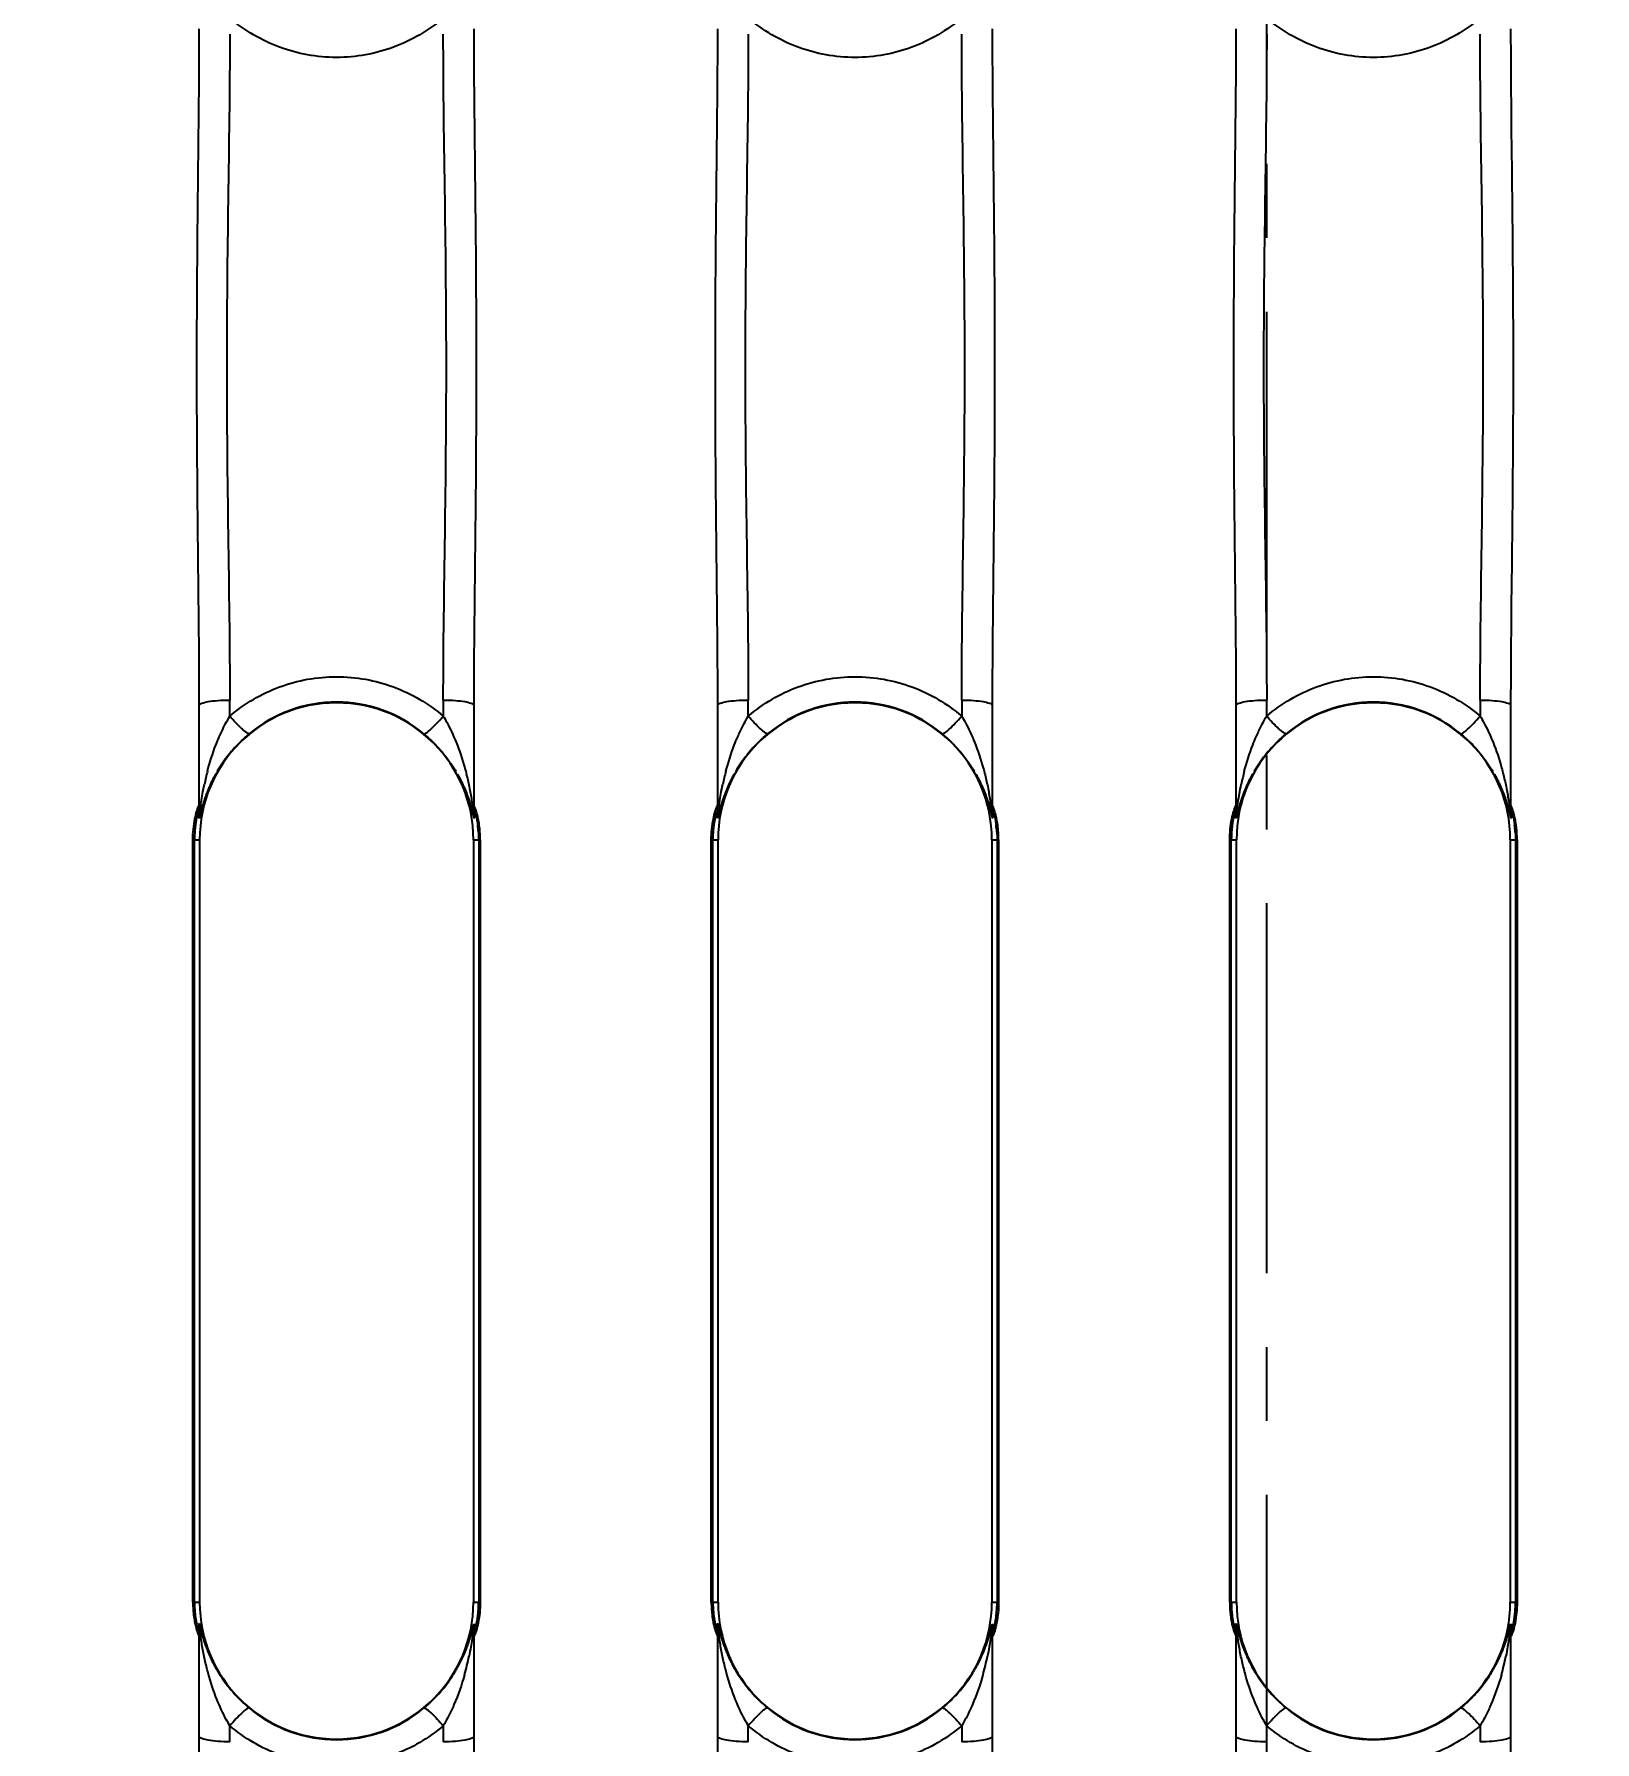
# Model space of a CAD drawing. Header units: millimetres. Extents: x 309 to 11345, y -1340 to 1318.
# Drawn here: x 10729.8 to 10781.3, y -462.9 to -406.6 of the extents above; entities that cross this region are included whole.
import ezdxf

# ---------------------------------------------------------------- set-up
doc = ezdxf.new("R2010")
doc.units = ezdxf.units.MM
doc.header["$LTSCALE"] = 16.335
doc.header["$PDMODE"] = 3
doc.header["$PDSIZE"] = 0.3125
doc.linetypes.add('CENTER', pattern=[0.6, 0.375, -0.075, 0.075, -0.075])
doc.linetypes.add('HIDDEN', pattern=[0.2, 0.1, -0.1])
doc.layers.get('0').update_dxf_attribs({"linetype": 'CONTINUOUS'})
doc.layers.get('Defpoints').update_dxf_attribs({"linetype": 'CONTINUOUS'})
doc.layers.add('DEFAULT_2', color=8, linetype='HIDDEN')
doc.styles.get("Standard").update_dxf_attribs({"font": 'txt', "width": 0.8})
doc.dimstyles.new('STANDARD$0', dxfattribs={"dimscale": 2, "dimtxt": 3, "dimasz": 3, "dimexe": 1.25, "dimexo": 0.625, "dimgap": 0.5, "dimtad": 0, "dimdsep": 46, "dimlunit": 6, "dimtxsty": 'Standard', "dimblk": 'CLOSEDBLANK', "dimcen": 0, "dimclrt": 2, "dimazin": 2, "dimtfac": 2, "dimtmove": 1, "dimatfit": 3, "dimfxl": 0, "dimtolj": 1, "dimtzin": 0, "dimarcsym": 0})

# ---------------------------------------------------------------- blocks, each defined once
blk = doc.blocks.new('_ClosedBlank')
at = {"color": 0, "linetype": 'ByBlock', "lineweight": -2}
for p, q in [((-1, 0.1667), (0, 0)), ((-1, 0.1667), (-1, -0.1667)), ((0, 0), (-1, -0.1667))]:
    blk.add_line(p, q, dxfattribs=at)
blk = doc.blocks.new('*D579')
at = {"color": 4, "lineweight": -2}
for p, q in [((10560.464, -415.746), (10560.464, -306.518)), ((10980.464, -415.746), (10980.464, -306.518)), ((10580.464, -309.018), (10740.501, -309.018)), ((10960.464, -309.018), (10812.501, -309.018))]:
    blk.add_line(p, q, dxfattribs=at)
at = {"layer": 'Defpoints', "color": 0}
for p in [(10980.464, -309.018), (10560.464, -416.996), (10980.464, -416.996)]:
    blk.add_point(p, dxfattribs=at)
at = {"color": 4, "lineweight": -2, "xscale": 20, "yscale": 20, "zscale": 20, "rotation": 180}
blk.add_blockref('_ClosedBlank', (10560.464, -309.018), dxfattribs=at)
at = {"color": 4, "lineweight": -2, "xscale": 20, "yscale": 20, "zscale": 20}
blk.add_blockref('_ClosedBlank', (10980.464, -309.018), dxfattribs=at)
at = {"color": 6, "insert": (10776.501, -309.018), "char_height": 20, "attachment_point": 5}
blk.add_mtext('\\A1;420.00', dxfattribs=at)

msp = doc.modelspace()

# ---------------------------------------------------------------- linework, layer by layer
at = {"color": 1, "linetype": 'CENTER', "ltscale": 1.990406}
msp.add_line((10770.464, -661.996), (10770.464, -341.984), dxfattribs=at)
at = {"color": 7, "linetype": 'Continuous'}
for p, q in [((10735.272, -432.241), (10735.272, -428.691)), ((10736.277, -429.042), (10736.277, -428.512)), ((10743.316, -428.512), (10743.316, -429.042)), ((10744.321, -428.691), (10744.321, -432.241)), ((10752.365, -432.241), (10752.365, -428.691)), ((10753.371, -429.042), (10753.371, -428.512)), ((10760.409, -428.512), (10760.409, -429.042)), ((10761.415, -428.691), (10761.415, -432.241)), ((10769.459, -432.241), (10769.459, -428.691)), ((10770.464, -429.042), (10770.464, -428.512)), ((10777.503, -428.512), (10777.503, -429.042)), ((10778.508, -428.691), (10778.508, -432.241)), ((10735.059, -458.257), (10735.059, -433.119)), ((10735.059, -433.119), (10735.283, -433.119)), ((10735.111, -458.257), (10735.111, -433.119)), ((10735.283, -458.257), (10735.283, -433.119)), ((10744.31, -433.119), (10744.31, -458.257)), ((10744.31, -433.119), (10744.534, -433.119)), ((10744.482, -433.119), (10744.482, -458.257)), ((10744.534, -433.119), (10744.534, -458.257)), ((10752.152, -458.257), (10752.152, -433.119)), ((10752.152, -433.119), (10752.376, -433.119)), ((10752.204, -458.257), (10752.204, -433.119)), ((10752.376, -458.257), (10752.376, -433.119)), ((10761.403, -433.119), (10761.403, -458.257)), ((10761.403, -433.119), (10761.627, -433.119)), ((10761.575, -433.119), (10761.575, -458.257)), ((10761.627, -433.119), (10761.627, -458.257)), ((10769.246, -458.257), (10769.246, -433.119)), ((10769.246, -433.119), (10769.47, -433.119)), ((10769.298, -458.257), (10769.298, -433.119)), ((10769.47, -458.257), (10769.47, -433.119)), ((10778.497, -433.119), (10778.497, -458.257)), ((10778.497, -433.119), (10778.721, -433.119)), ((10778.669, -433.119), (10778.669, -458.257)), ((10778.721, -433.119), (10778.721, -458.257)), ((10735.059, -458.257), (10735.283, -458.257)), ((10744.31, -458.257), (10744.534, -458.257)), ((10752.152, -458.257), (10752.376, -458.257)), ((10761.403, -458.257), (10761.627, -458.257)), ((10769.246, -458.257), (10769.47, -458.257)), ((10778.497, -458.257), (10778.721, -458.257)), ((10735.272, -462.685), (10735.272, -459.135)), ((10744.321, -459.135), (10744.321, -462.685)), ((10752.365, -462.685), (10752.365, -459.135)), ((10761.415, -459.135), (10761.415, -462.685)), ((10769.459, -462.685), (10769.459, -459.135)), ((10778.508, -459.135), (10778.508, -462.685)), ((10736.277, -462.865), (10736.277, -462.334)), ((10743.316, -462.334), (10743.316, -462.865)), ((10753.371, -462.865), (10753.371, -462.334)), ((10760.409, -462.334), (10760.409, -462.865)), ((10770.464, -462.865), (10770.464, -462.334)), ((10777.503, -462.334), (10777.503, -462.865))]:
    msp.add_line(p, q, dxfattribs=at)
for centre, radius, start, end in [((10739.796, -433.119), 4.514, 0, 180), ((10739.796, -433.068), 4.486, 50.0584, 129.9418), ((10756.89, -433.119), 4.514, 0, 180), ((10756.89, -433.067), 4.486, 50.0544, 129.9457), ((10773.983, -433.119), 4.514, 0, 180), ((10773.983, -433.067), 4.486, 50.0544, 129.9457), ((10744.135, -433.122), 8.888, 165.2763, 168.1245), ((10761.228, -433.122), 8.888, 165.2763, 168.1245), ((10778.322, -433.122), 8.888, 165.2763, 168.1245), ((10734.33, -432.017), 0.942, 347.9554, 359.9838), ((10708.651, -433.299), 26.622, 1.9381, 2.3377), ((10734.369, -432.242), 0.903, 350.0387, 0.0836), ((10745.263, -432.017), 0.942, 180.0141, 192.0456), ((10745.225, -432.242), 0.903, 179.9144, 189.9573), ((10772.129, -433.34), 27.81, 177.9269, 178.0608), ((10769.683, -433.251), 25.363, 177.655, 177.9277), ((10751.423, -432.017), 0.942, 347.9554, 359.9838), ((10725.745, -433.299), 26.622, 1.9381, 2.3377), ((10751.462, -432.242), 0.903, 350.0387, 0.0836), ((10762.356, -432.017), 0.942, 180.0141, 192.0456), ((10762.318, -432.242), 0.903, 179.9144, 189.9573), ((10789.223, -433.34), 27.81, 177.9269, 178.0608), ((10786.777, -433.251), 25.363, 177.655, 177.9277), ((10768.517, -432.017), 0.942, 347.9554, 359.9838), ((10742.838, -433.299), 26.622, 1.9381, 2.3377), ((10768.556, -432.242), 0.903, 350.0387, 0.0836), ((10779.45, -432.017), 0.942, 180.0141, 192.0456), ((10779.412, -432.242), 0.903, 179.9144, 189.9573), ((10806.316, -433.34), 27.81, 177.9269, 178.0608), ((10803.87, -433.251), 25.363, 177.655, 177.9277), ((10740.446, -433.151), 4.037, 4.0628, 7.3504), ((10757.539, -433.151), 4.037, 4.0628, 7.3504), ((10774.633, -433.151), 4.037, 4.0628, 7.3504), ((10739.796, -458.257), 4.514, 180, 0), ((10756.89, -458.257), 4.514, 180, 0), ((10773.983, -458.257), 4.514, 180, 0), ((10709.909, -458.125), 25.363, 357.655, 357.9277), ((10734.33, -459.359), 0.942, 0.0141, 12.0456), ((10707.463, -458.036), 27.81, 357.9269, 358.0608), ((10734.362, -459.136), 0.91, 0.0251, 10.0006), ((10745.224, -459.134), 0.903, 170.0415, 180.0866), ((10745.263, -459.359), 0.942, 167.9548, 179.984), ((10770.941, -458.077), 26.622, 181.9381, 182.3377), ((10727.003, -458.125), 25.363, 357.655, 357.9277), ((10751.423, -459.359), 0.942, 0.0141, 12.0456), ((10724.557, -458.036), 27.81, 357.9269, 358.0608), ((10751.456, -459.136), 0.91, 0.0251, 10.0006), ((10762.318, -459.134), 0.903, 170.0415, 180.0866), ((10762.356, -459.359), 0.942, 167.9548, 179.984), ((10788.035, -458.077), 26.622, 181.9381, 182.3377), ((10744.096, -458.125), 25.363, 357.655, 357.9277), ((10768.517, -459.359), 0.942, 0.0141, 12.0456), ((10741.65, -458.036), 27.81, 357.9269, 358.0608), ((10768.549, -459.136), 0.91, 0.0251, 10.0006), ((10779.411, -459.134), 0.903, 170.0415, 180.0866), ((10779.45, -459.359), 0.942, 167.9548, 179.984), ((10805.128, -458.077), 26.622, 181.9381, 182.3377), ((10735.494, -458.261), 8.852, 344.3403, 348.4216), ((10752.588, -458.261), 8.852, 344.3403, 348.4216), ((10769.681, -458.261), 8.852, 344.3403, 348.4216), ((10739.796, -458.309), 4.486, 230.0544, 309.9456), ((10756.89, -458.309), 4.486, 230.0544, 309.9456), ((10773.983, -458.309), 4.486, 230.0544, 309.9456)]:
    msp.add_arc(centre, radius, start, end, dxfattribs=at)
for points, knots in [([(10735.272, -428.691), (10735.272, -426.837), (10735.221, -423.118), (10735.177, -417.534), (10735.221, -411.95), (10735.272, -408.231), (10735.272, -406.377)], [0, 0, 0, 0, 0.249324, 0.499998, 0.750687, 1, 1, 1, 1]), ([(10743.316, -406.026), (10742.833, -406.437), (10741.711, -407.096), (10739.796, -407.438), (10737.882, -407.096), (10736.76, -406.437), (10736.277, -406.026)], [0, 0, 0, 0, 0.249583, 0.500006, 0.750427, 1, 1, 1, 1]), ([(10744.321, -406.377), (10744.321, -408.231), (10744.372, -411.95), (10744.416, -417.534), (10744.372, -423.118), (10744.321, -426.837), (10744.321, -428.691)], [0, 0, 0, 0, 0.249311, 0.500002, 0.750674, 1, 1, 1, 1]), ([(10752.365, -428.691), (10752.365, -426.837), (10752.314, -423.118), (10752.271, -417.534), (10752.314, -411.95), (10752.365, -408.231), (10752.365, -406.377)], [0, 0, 0, 0, 0.249324, 0.499998, 0.750687, 1, 1, 1, 1]), ([(10760.409, -406.026), (10759.926, -406.437), (10758.805, -407.096), (10756.89, -407.438), (10754.975, -407.096), (10753.854, -406.437), (10753.371, -406.026)], [0, 0, 0, 0, 0.249583, 0.500006, 0.750427, 1, 1, 1, 1]), ([(10761.415, -406.377), (10761.415, -408.231), (10761.465, -411.95), (10761.509, -417.534), (10761.465, -423.118), (10761.415, -426.837), (10761.415, -428.691)], [0, 0, 0, 0, 0.249311, 0.500002, 0.750674, 1, 1, 1, 1]), ([(10769.459, -428.691), (10769.459, -426.837), (10769.408, -423.118), (10769.364, -417.534), (10769.408, -411.95), (10769.459, -408.231), (10769.459, -406.377)], [0, 0, 0, 0, 0.249324, 0.499998, 0.750687, 1, 1, 1, 1]), ([(10777.503, -406.026), (10777.02, -406.437), (10775.898, -407.096), (10773.983, -407.438), (10772.069, -407.096), (10770.947, -406.437), (10770.464, -406.026)], [0, 0, 0, 0, 0.249583, 0.500006, 0.750427, 1, 1, 1, 1]), ([(10778.508, -406.377), (10778.508, -408.231), (10778.559, -411.95), (10778.603, -417.534), (10778.559, -423.118), (10778.508, -426.837), (10778.508, -428.691)], [0, 0, 0, 0, 0.249311, 0.500002, 0.750674, 1, 1, 1, 1]), ([(10736.277, -406.557), (10736.277, -408.38), (10736.214, -412.039), (10736.156, -417.534), (10736.214, -423.03), (10736.277, -426.688), (10736.277, -428.512)], [0, 0, 0, 0, 0.249107, 0.499999, 0.750892, 1, 1, 1, 1]), ([(10743.316, -428.512), (10743.316, -426.688), (10743.379, -423.03), (10743.436, -417.534), (10743.379, -412.039), (10743.315, -408.38), (10743.316, -406.557)], [0, 0, 0, 0, 0.249108, 0.5, 0.750892, 1, 1, 1, 1]), ([(10753.371, -406.557), (10753.371, -408.38), (10753.307, -412.039), (10753.25, -417.534), (10753.307, -423.03), (10753.371, -426.688), (10753.371, -428.512)], [0, 0, 0, 0, 0.249107, 0.499999, 0.750892, 1, 1, 1, 1]), ([(10760.409, -428.512), (10760.409, -426.688), (10760.472, -423.03), (10760.53, -417.534), (10760.472, -412.039), (10760.409, -408.38), (10760.409, -406.557)], [0, 0, 0, 0, 0.249108, 0.5, 0.750892, 1, 1, 1, 1]), ([(10770.464, -406.557), (10770.464, -408.38), (10770.401, -412.039), (10770.343, -417.534), (10770.401, -423.03), (10770.464, -426.688), (10770.464, -428.512)], [0, 0, 0, 0, 0.249107, 0.499999, 0.750892, 1, 1, 1, 1]), ([(10777.503, -428.512), (10777.503, -426.688), (10777.566, -423.03), (10777.623, -417.534), (10777.566, -412.039), (10777.502, -408.38), (10777.503, -406.557)], [0, 0, 0, 0, 0.249108, 0.5, 0.750892, 1, 1, 1, 1]), ([(10736.277, -429.042), (10736.76, -428.632), (10737.881, -427.972), (10739.796, -427.631), (10741.711, -427.972), (10742.832, -428.632), (10743.316, -429.042)], [0, 0, 0, 0, 0.24958, 0.500005, 0.750428, 1, 1, 1, 1]), ([(10753.371, -429.042), (10753.854, -428.631), (10754.975, -427.973), (10756.89, -427.631), (10758.805, -427.973), (10759.926, -428.631), (10760.409, -429.042)], [0, 0, 0, 0, 0.249583, 0.500006, 0.750428, 1, 1, 1, 1]), ([(10770.464, -429.042), (10770.947, -428.631), (10772.069, -427.973), (10773.983, -427.631), (10775.898, -427.973), (10777.02, -428.631), (10777.503, -429.042)], [0, 0, 0, 0, 0.249583, 0.500006, 0.750428, 1, 1, 1, 1]), ([(10735.272, -428.691), (10735.272, -428.655), (10735.402, -428.596), (10735.589, -428.557), (10735.909, -428.519), (10736.144, -428.512), (10736.277, -428.512)], [0, 0, 0, 0, 0.105188, 0.315079, 0.615705, 1, 1, 1, 1]), ([(10735.931, -429.723), (10735.957, -429.664), (10736.062, -429.432), (10736.181, -429.205), (10736.277, -429.042)], [0, 0, 0, 0, 0.255268, 1, 1, 1, 1]), ([(10736.916, -429.628), (10736.905, -429.631), (10736.871, -429.617), (10736.82, -429.585), (10736.748, -429.529), (10736.629, -429.422), (10736.469, -429.258), (10736.341, -429.116), (10736.277, -429.042)], [0, 0, 0, 0, 0.039768, 0.112527, 0.216205, 0.346579, 0.66369, 1, 1, 1, 1]), ([(10742.677, -429.628), (10742.686, -429.631), (10742.716, -429.62), (10742.793, -429.574), (10742.927, -429.457), (10743.112, -429.271), (10743.246, -429.122), (10743.316, -429.042)], [0, 0, 0, 0, 0.034738, 0.098254, 0.315018, 0.636269, 1, 1, 1, 1]), ([(10743.316, -428.512), (10743.449, -428.512), (10743.684, -428.519), (10744.003, -428.557), (10744.191, -428.596), (10744.321, -428.655), (10744.321, -428.691)], [0, 0, 0, 0, 0.384295, 0.684921, 0.894812, 1, 1, 1, 1]), ([(10743.316, -429.042), (10743.355, -429.109), (10743.512, -429.389), (10743.648, -429.681), (10743.739, -429.906)], [0, 0, 0, 0, 0.243245, 1, 1, 1, 1]), ([(10752.365, -428.691), (10752.365, -428.655), (10752.495, -428.596), (10752.683, -428.557), (10753.002, -428.519), (10753.237, -428.512), (10753.371, -428.512)], [0, 0, 0, 0, 0.105188, 0.315079, 0.615705, 1, 1, 1, 1]), ([(10753.024, -429.723), (10753.051, -429.664), (10753.156, -429.432), (10753.274, -429.205), (10753.371, -429.042)], [0, 0, 0, 0, 0.255268, 1, 1, 1, 1]), ([(10754.01, -429.628), (10753.998, -429.631), (10753.965, -429.617), (10753.913, -429.585), (10753.842, -429.529), (10753.722, -429.422), (10753.562, -429.258), (10753.435, -429.116), (10753.371, -429.042)], [0, 0, 0, 0, 0.039768, 0.112527, 0.216205, 0.346579, 0.66369, 1, 1, 1, 1]), ([(10759.77, -429.628), (10759.78, -429.631), (10759.809, -429.62), (10759.886, -429.574), (10760.021, -429.457), (10760.205, -429.271), (10760.34, -429.122), (10760.409, -429.042)], [0, 0, 0, 0, 0.034741, 0.098258, 0.315024, 0.636274, 1, 1, 1, 1]), ([(10760.409, -428.512), (10760.543, -428.512), (10760.777, -428.519), (10761.097, -428.557), (10761.285, -428.596), (10761.414, -428.655), (10761.415, -428.691)], [0, 0, 0, 0, 0.384295, 0.684921, 0.894812, 1, 1, 1, 1]), ([(10760.409, -429.042), (10760.449, -429.109), (10760.606, -429.389), (10760.741, -429.681), (10760.832, -429.906)], [0, 0, 0, 0, 0.243245, 1, 1, 1, 1]), ([(10769.459, -428.691), (10769.459, -428.655), (10769.589, -428.596), (10769.776, -428.557), (10770.096, -428.519), (10770.331, -428.512), (10770.464, -428.512)], [0, 0, 0, 0, 0.105188, 0.315079, 0.615705, 1, 1, 1, 1]), ([(10770.118, -429.723), (10770.144, -429.664), (10770.249, -429.432), (10770.368, -429.205), (10770.464, -429.042)], [0, 0, 0, 0, 0.255268, 1, 1, 1, 1]), ([(10771.103, -429.628), (10771.092, -429.631), (10771.058, -429.617), (10771.007, -429.585), (10770.935, -429.529), (10770.816, -429.422), (10770.656, -429.258), (10770.528, -429.116), (10770.464, -429.042)], [0, 0, 0, 0, 0.039768, 0.112527, 0.216205, 0.346579, 0.66369, 1, 1, 1, 1]), ([(10776.864, -429.628), (10776.873, -429.631), (10776.903, -429.62), (10776.98, -429.574), (10777.114, -429.457), (10777.299, -429.271), (10777.433, -429.122), (10777.503, -429.042)], [0, 0, 0, 0, 0.034741, 0.098258, 0.315024, 0.636274, 1, 1, 1, 1]), ([(10777.503, -428.512), (10777.636, -428.512), (10777.871, -428.519), (10778.19, -428.557), (10778.378, -428.596), (10778.508, -428.655), (10778.508, -428.691)], [0, 0, 0, 0, 0.384295, 0.684921, 0.894812, 1, 1, 1, 1]), ([(10777.503, -429.042), (10777.542, -429.109), (10777.699, -429.389), (10777.835, -429.681), (10777.926, -429.906)], [0, 0, 0, 0, 0.243245, 1, 1, 1, 1]), ([(10735.538, -430.863), (10735.615, -430.571), (10735.738, -430.186), (10735.891, -429.814), (10735.931, -429.723)], [0, 0, 0, 0, 0.752194, 1, 1, 1, 1]), ([(10752.632, -430.863), (10752.709, -430.571), (10752.831, -430.186), (10752.985, -429.814), (10753.024, -429.723)], [0, 0, 0, 0, 0.752194, 1, 1, 1, 1]), ([(10769.725, -430.863), (10769.802, -430.571), (10769.925, -430.186), (10770.078, -429.814), (10770.118, -429.723)], [0, 0, 0, 0, 0.752194, 1, 1, 1, 1]), ([(10744.024, -430.752), (10744.065, -430.9), (10744.121, -431.124), (10744.184, -431.424), (10744.224, -431.646), (10744.26, -431.866), (10744.283, -432.037), (10744.302, -432.174), (10744.305, -432.223), (10744.321, -432.287), (10744.321, -432.251), (10744.321, -432.241)], [0, 0, 0, 0, 0.292464, 0.43817, 0.581836, 0.721916, 0.857656, 0.920666, 0.965942, 0.980761, 1, 1, 1, 1]), ([(10761.118, -430.752), (10761.159, -430.9), (10761.215, -431.124), (10761.277, -431.424), (10761.318, -431.646), (10761.353, -431.866), (10761.376, -432.037), (10761.396, -432.174), (10761.399, -432.223), (10761.414, -432.287), (10761.415, -432.251), (10761.415, -432.241)], [0, 0, 0, 0, 0.292464, 0.43817, 0.581836, 0.721916, 0.857656, 0.920666, 0.965942, 0.980761, 1, 1, 1, 1]), ([(10778.211, -430.752), (10778.252, -430.9), (10778.308, -431.124), (10778.371, -431.424), (10778.411, -431.646), (10778.447, -431.866), (10778.47, -432.037), (10778.489, -432.174), (10778.492, -432.223), (10778.508, -432.287), (10778.508, -432.251), (10778.508, -432.241)], [0, 0, 0, 0, 0.292464, 0.43817, 0.581836, 0.721916, 0.857656, 0.920666, 0.965942, 0.980761, 1, 1, 1, 1]), ([(10735.272, -432.241), (10735.271, -432.352), (10735.335, -431.825), (10735.372, -431.63), (10735.415, -431.397), (10735.437, -431.293)], [0, 0, 0, 0, 0.347121, 0.668336, 1, 1, 1, 1]), ([(10752.365, -432.241), (10752.365, -432.352), (10752.429, -431.825), (10752.465, -431.63), (10752.508, -431.397), (10752.53, -431.293)], [0, 0, 0, 0, 0.347121, 0.668336, 1, 1, 1, 1]), ([(10769.459, -432.241), (10769.458, -432.352), (10769.522, -431.825), (10769.559, -431.63), (10769.602, -431.397), (10769.624, -431.293)], [0, 0, 0, 0, 0.347121, 0.668336, 1, 1, 1, 1]), ([(10735.059, -433.119), (10735.059, -432.888), (10735.089, -432.567), (10735.178, -432.207), (10735.221, -432.074), (10735.244, -432.027)], [0, 0, 0, 0, 0.624992, 0.858526, 1, 1, 1, 1]), ([(10735.251, -432.213), (10735.251, -432.208), (10735.248, -432.19), (10735.222, -432.228), (10735.213, -432.278), (10735.181, -432.388), (10735.158, -432.529), (10735.142, -432.637), (10735.136, -432.695)], [0, 0, 0, 0, 0.031586, 0.058655, 0.179649, 0.387453, 0.666809, 1, 1, 1, 1]), ([(10735.244, -432.027), (10735.249, -432.016), (10735.263, -431.979), (10735.272, -432.01), (10735.272, -432.017)], [0, 0, 0, 0, 0.626438, 1, 1, 1, 1]), ([(10744.534, -433.119), (10744.534, -433.038), (10744.528, -432.878), (10744.507, -432.654), (10744.466, -432.429), (10744.44, -432.28), (10744.321, -431.931), (10744.321, -432.017)], [0, 0, 0, 0, 0.214987, 0.421209, 0.609636, 0.771139, 1, 1, 1, 1]), ([(10744.342, -432.213), (10744.342, -432.208), (10744.343, -432.191), (10744.369, -432.22), (10744.375, -432.267), (10744.406, -432.361), (10744.428, -432.486), (10744.443, -432.582), (10744.45, -432.634)], [0, 0, 0, 0, 0.034845, 0.059758, 0.176762, 0.382078, 0.661724, 1, 1, 1, 1]), ([(10752.152, -433.119), (10752.152, -432.888), (10752.182, -432.567), (10752.271, -432.207), (10752.315, -432.074), (10752.337, -432.027)], [0, 0, 0, 0, 0.624992, 0.858526, 1, 1, 1, 1]), ([(10752.344, -432.213), (10752.344, -432.208), (10752.342, -432.19), (10752.316, -432.228), (10752.307, -432.278), (10752.275, -432.388), (10752.251, -432.529), (10752.236, -432.637), (10752.229, -432.695)], [0, 0, 0, 0, 0.031586, 0.058655, 0.179649, 0.387453, 0.666809, 1, 1, 1, 1]), ([(10752.337, -432.027), (10752.343, -432.016), (10752.357, -431.979), (10752.365, -432.01), (10752.365, -432.017)], [0, 0, 0, 0, 0.626438, 1, 1, 1, 1]), ([(10761.627, -433.119), (10761.627, -433.038), (10761.621, -432.878), (10761.6, -432.654), (10761.559, -432.429), (10761.533, -432.28), (10761.415, -431.931), (10761.415, -432.017)], [0, 0, 0, 0, 0.214987, 0.421209, 0.609636, 0.771139, 1, 1, 1, 1]), ([(10761.435, -432.213), (10761.436, -432.208), (10761.437, -432.191), (10761.462, -432.22), (10761.469, -432.267), (10761.499, -432.361), (10761.521, -432.486), (10761.536, -432.582), (10761.543, -432.634)], [0, 0, 0, 0, 0.034845, 0.059758, 0.176762, 0.382078, 0.661724, 1, 1, 1, 1]), ([(10769.246, -433.119), (10769.246, -432.888), (10769.276, -432.567), (10769.365, -432.207), (10769.408, -432.074), (10769.431, -432.027)], [0, 0, 0, 0, 0.624992, 0.858526, 1, 1, 1, 1]), ([(10769.438, -432.213), (10769.438, -432.208), (10769.435, -432.19), (10769.409, -432.228), (10769.4, -432.278), (10769.368, -432.388), (10769.345, -432.529), (10769.329, -432.637), (10769.323, -432.695)], [0, 0, 0, 0, 0.031586, 0.058655, 0.179649, 0.387453, 0.666809, 1, 1, 1, 1]), ([(10769.431, -432.027), (10769.436, -432.016), (10769.45, -431.979), (10769.459, -432.01), (10769.459, -432.017)], [0, 0, 0, 0, 0.626438, 1, 1, 1, 1]), ([(10778.721, -433.119), (10778.721, -433.038), (10778.715, -432.878), (10778.694, -432.654), (10778.653, -432.429), (10778.627, -432.28), (10778.508, -431.931), (10778.508, -432.017)], [0, 0, 0, 0, 0.214987, 0.421209, 0.609636, 0.771139, 1, 1, 1, 1]), ([(10778.529, -432.213), (10778.529, -432.208), (10778.53, -432.191), (10778.556, -432.22), (10778.562, -432.267), (10778.593, -432.361), (10778.615, -432.486), (10778.63, -432.582), (10778.637, -432.634)], [0, 0, 0, 0, 0.034845, 0.059758, 0.176762, 0.382078, 0.661724, 1, 1, 1, 1]), ([(10735.136, -432.695), (10735.132, -432.729), (10735.118, -432.87), (10735.111, -433.012), (10735.111, -433.119)], [0, 0, 0, 0, 0.240867, 1, 1, 1, 1]), ([(10752.229, -432.695), (10752.225, -432.729), (10752.211, -432.87), (10752.204, -433.012), (10752.204, -433.119)], [0, 0, 0, 0, 0.240867, 1, 1, 1, 1]), ([(10769.323, -432.695), (10769.319, -432.729), (10769.305, -432.87), (10769.298, -433.012), (10769.298, -433.119)], [0, 0, 0, 0, 0.240867, 1, 1, 1, 1]), ([(10735.059, -458.257), (10735.059, -458.338), (10735.065, -458.499), (10735.086, -458.722), (10735.127, -458.948), (10735.153, -459.097), (10735.272, -459.446), (10735.272, -459.359)], [0, 0, 0, 0, 0.21499, 0.42121, 0.609642, 0.77114, 1, 1, 1, 1]), ([(10735.111, -458.257), (10735.111, -458.369), (10735.119, -458.534), (10735.142, -458.744), (10735.163, -458.882), (10735.186, -458.997), (10735.206, -459.09), (10735.227, -459.141), (10735.236, -459.177), (10735.245, -459.179)], [0, 0, 0, 0, 0.358861, 0.52633, 0.677356, 0.80557, 0.905304, 0.971566, 1, 1, 1, 1]), ([(10744.534, -458.257), (10744.534, -458.489), (10744.504, -458.81), (10744.415, -459.17), (10744.371, -459.303), (10744.349, -459.35)], [0, 0, 0, 0, 0.62537, 0.85881, 1, 1, 1, 1]), ([(10744.457, -458.682), (10744.461, -458.648), (10744.475, -458.506), (10744.482, -458.365), (10744.482, -458.257)], [0, 0, 0, 0, 0.240833, 1, 1, 1, 1]), ([(10752.152, -458.257), (10752.152, -458.338), (10752.158, -458.499), (10752.179, -458.722), (10752.22, -458.948), (10752.247, -459.097), (10752.365, -459.446), (10752.365, -459.359)], [0, 0, 0, 0, 0.21499, 0.42121, 0.609642, 0.77114, 1, 1, 1, 1]), ([(10752.204, -458.257), (10752.204, -458.369), (10752.213, -458.534), (10752.236, -458.744), (10752.256, -458.882), (10752.279, -458.997), (10752.3, -459.09), (10752.321, -459.141), (10752.33, -459.177), (10752.338, -459.179)], [0, 0, 0, 0, 0.358861, 0.52633, 0.677356, 0.80557, 0.905304, 0.971566, 1, 1, 1, 1]), ([(10761.627, -458.257), (10761.627, -458.489), (10761.598, -458.81), (10761.508, -459.17), (10761.465, -459.303), (10761.442, -459.35)], [0, 0, 0, 0, 0.62537, 0.85881, 1, 1, 1, 1]), ([(10761.55, -458.682), (10761.554, -458.648), (10761.568, -458.506), (10761.575, -458.365), (10761.575, -458.257)], [0, 0, 0, 0, 0.240833, 1, 1, 1, 1]), ([(10769.246, -458.257), (10769.246, -458.338), (10769.252, -458.499), (10769.273, -458.722), (10769.314, -458.948), (10769.34, -459.097), (10769.459, -459.446), (10769.459, -459.359)], [0, 0, 0, 0, 0.21499, 0.42121, 0.609642, 0.77114, 1, 1, 1, 1]), ([(10769.298, -458.257), (10769.298, -458.369), (10769.306, -458.534), (10769.329, -458.744), (10769.35, -458.882), (10769.373, -458.997), (10769.393, -459.09), (10769.414, -459.141), (10769.423, -459.177), (10769.432, -459.179)], [0, 0, 0, 0, 0.358861, 0.52633, 0.677356, 0.80557, 0.905304, 0.971566, 1, 1, 1, 1]), ([(10778.721, -458.257), (10778.721, -458.489), (10778.691, -458.81), (10778.602, -459.17), (10778.558, -459.303), (10778.536, -459.35)], [0, 0, 0, 0, 0.62537, 0.85881, 1, 1, 1, 1]), ([(10778.644, -458.682), (10778.648, -458.648), (10778.662, -458.506), (10778.669, -458.365), (10778.669, -458.257)], [0, 0, 0, 0, 0.240833, 1, 1, 1, 1]), ([(10744.342, -459.163), (10744.342, -459.168), (10744.344, -459.186), (10744.371, -459.148), (10744.379, -459.098), (10744.411, -458.988), (10744.435, -458.848), (10744.45, -458.74), (10744.457, -458.682)], [0, 0, 0, 0, 0.031532, 0.058615, 0.179548, 0.387286, 0.666665, 1, 1, 1, 1]), ([(10761.435, -459.163), (10761.436, -459.168), (10761.438, -459.186), (10761.464, -459.148), (10761.473, -459.098), (10761.505, -458.988), (10761.528, -458.848), (10761.544, -458.74), (10761.55, -458.682)], [0, 0, 0, 0, 0.031532, 0.058615, 0.179548, 0.387286, 0.666665, 1, 1, 1, 1]), ([(10778.529, -459.163), (10778.529, -459.168), (10778.531, -459.186), (10778.558, -459.148), (10778.566, -459.098), (10778.598, -458.988), (10778.622, -458.848), (10778.637, -458.74), (10778.644, -458.682)], [0, 0, 0, 0, 0.031532, 0.058615, 0.179548, 0.387286, 0.666665, 1, 1, 1, 1]), ([(10735.563, -460.605), (10735.523, -460.458), (10735.468, -460.237), (10735.407, -459.94), (10735.367, -459.721), (10735.332, -459.504), (10735.309, -459.334), (10735.29, -459.2), (10735.287, -459.152), (10735.272, -459.089), (10735.272, -459.125), (10735.272, -459.135)], [0, 0, 0, 0, 0.292745, 0.438531, 0.582185, 0.722214, 0.857925, 0.920652, 0.965542, 0.980282, 1, 1, 1, 1]), ([(10744.321, -459.135), (10744.321, -459.031), (10744.26, -459.529), (10744.226, -459.714), (10744.186, -459.938), (10744.165, -460.038)], [0, 0, 0, 0, 0.341301, 0.66521, 1, 1, 1, 1]), ([(10744.349, -459.35), (10744.343, -459.361), (10744.329, -459.397), (10744.321, -459.367), (10744.321, -459.359)], [0, 0, 0, 0, 0.623232, 1, 1, 1, 1]), ([(10752.657, -460.605), (10752.616, -460.458), (10752.562, -460.237), (10752.5, -459.94), (10752.46, -459.721), (10752.425, -459.504), (10752.403, -459.334), (10752.384, -459.2), (10752.38, -459.152), (10752.365, -459.089), (10752.365, -459.125), (10752.365, -459.135)], [0, 0, 0, 0, 0.292745, 0.438531, 0.582185, 0.722214, 0.857925, 0.920652, 0.965542, 0.980282, 1, 1, 1, 1]), ([(10761.415, -459.135), (10761.415, -459.031), (10761.354, -459.529), (10761.32, -459.714), (10761.279, -459.938), (10761.259, -460.038)], [0, 0, 0, 0, 0.341301, 0.66521, 1, 1, 1, 1]), ([(10761.442, -459.35), (10761.437, -459.361), (10761.423, -459.397), (10761.415, -459.367), (10761.415, -459.359)], [0, 0, 0, 0, 0.623232, 1, 1, 1, 1]), ([(10769.75, -460.605), (10769.71, -460.458), (10769.655, -460.237), (10769.594, -459.94), (10769.554, -459.721), (10769.519, -459.504), (10769.496, -459.334), (10769.477, -459.2), (10769.474, -459.152), (10769.459, -459.089), (10769.459, -459.125), (10769.459, -459.135)], [0, 0, 0, 0, 0.292745, 0.438531, 0.582185, 0.722214, 0.857925, 0.920652, 0.965542, 0.980282, 1, 1, 1, 1]), ([(10778.508, -459.135), (10778.508, -459.031), (10778.447, -459.529), (10778.413, -459.714), (10778.373, -459.938), (10778.352, -460.038)], [0, 0, 0, 0, 0.341301, 0.66521, 1, 1, 1, 1]), ([(10778.536, -459.35), (10778.53, -459.361), (10778.516, -459.397), (10778.508, -459.367), (10778.508, -459.359)], [0, 0, 0, 0, 0.623232, 1, 1, 1, 1]), ([(10736.277, -462.334), (10736.237, -462.266), (10736.078, -461.983), (10735.941, -461.688), (10735.85, -461.46)], [0, 0, 0, 0, 0.243206, 1, 1, 1, 1]), ([(10743.668, -461.638), (10743.642, -461.699), (10743.535, -461.936), (10743.414, -462.167), (10743.316, -462.334)], [0, 0, 0, 0, 0.255328, 1, 1, 1, 1]), ([(10753.371, -462.334), (10753.33, -462.266), (10753.172, -461.983), (10753.035, -461.688), (10752.943, -461.46)], [0, 0, 0, 0, 0.243206, 1, 1, 1, 1]), ([(10760.762, -461.638), (10760.735, -461.699), (10760.628, -461.936), (10760.507, -462.167), (10760.409, -462.334)], [0, 0, 0, 0, 0.255328, 1, 1, 1, 1]), ([(10770.464, -462.334), (10770.424, -462.266), (10770.265, -461.983), (10770.128, -461.688), (10770.037, -461.46)], [0, 0, 0, 0, 0.243206, 1, 1, 1, 1]), ([(10777.855, -461.638), (10777.829, -461.699), (10777.722, -461.936), (10777.601, -462.167), (10777.503, -462.334)], [0, 0, 0, 0, 0.255328, 1, 1, 1, 1]), ([(10736.916, -461.748), (10736.906, -461.745), (10736.877, -461.756), (10736.8, -461.802), (10736.665, -461.919), (10736.481, -462.106), (10736.347, -462.254), (10736.277, -462.334)], [0, 0, 0, 0, 0.034741, 0.098259, 0.315025, 0.636274, 1, 1, 1, 1]), ([(10742.677, -461.748), (10742.688, -461.745), (10742.721, -461.759), (10742.773, -461.791), (10742.844, -461.848), (10742.964, -461.955), (10743.124, -462.119), (10743.251, -462.26), (10743.316, -462.334)], [0, 0, 0, 0, 0.039768, 0.112527, 0.216204, 0.346578, 0.663689, 1, 1, 1, 1]), ([(10754.01, -461.748), (10754, -461.745), (10753.97, -461.756), (10753.893, -461.802), (10753.759, -461.919), (10753.574, -462.106), (10753.44, -462.254), (10753.371, -462.334)], [0, 0, 0, 0, 0.034741, 0.098259, 0.315025, 0.636274, 1, 1, 1, 1]), ([(10759.77, -461.748), (10759.781, -461.745), (10759.815, -461.759), (10759.866, -461.791), (10759.938, -461.848), (10760.057, -461.955), (10760.217, -462.119), (10760.345, -462.26), (10760.409, -462.334)], [0, 0, 0, 0, 0.039768, 0.112527, 0.216204, 0.346578, 0.663689, 1, 1, 1, 1]), ([(10771.103, -461.748), (10771.093, -461.745), (10771.064, -461.756), (10770.987, -461.802), (10770.852, -461.919), (10770.668, -462.106), (10770.534, -462.254), (10770.464, -462.334)], [0, 0, 0, 0, 0.034741, 0.098259, 0.315025, 0.636274, 1, 1, 1, 1]), ([(10776.864, -461.748), (10776.875, -461.745), (10776.908, -461.759), (10776.96, -461.791), (10777.031, -461.848), (10777.151, -461.955), (10777.311, -462.119), (10777.438, -462.26), (10777.503, -462.334)], [0, 0, 0, 0, 0.039768, 0.112527, 0.216204, 0.346578, 0.663689, 1, 1, 1, 1]), ([(10735.272, -484.999), (10735.272, -483.145), (10735.221, -479.426), (10735.177, -473.842), (10735.221, -468.258), (10735.272, -464.539), (10735.272, -462.685)], [0, 0, 0, 0, 0.249324, 0.499998, 0.750687, 1, 1, 1, 1]), ([(10736.277, -462.865), (10736.144, -462.865), (10735.909, -462.858), (10735.589, -462.82), (10735.402, -462.78), (10735.272, -462.721), (10735.272, -462.685)], [0, 0, 0, 0, 0.384296, 0.684921, 0.894812, 1, 1, 1, 1]), ([(10743.316, -462.334), (10742.833, -462.745), (10741.711, -463.404), (10739.796, -463.746), (10737.882, -463.404), (10736.76, -462.745), (10736.277, -462.334)], [0, 0, 0, 0, 0.249583, 0.500006, 0.750427, 1, 1, 1, 1]), ([(10744.321, -462.685), (10744.321, -462.721), (10744.191, -462.78), (10744.003, -462.82), (10743.684, -462.858), (10743.449, -462.865), (10743.316, -462.865)], [0, 0, 0, 0, 0.105188, 0.315079, 0.615704, 1, 1, 1, 1]), ([(10744.321, -462.685), (10744.321, -464.539), (10744.372, -468.258), (10744.416, -473.842), (10744.372, -479.426), (10744.321, -483.145), (10744.321, -484.999)], [0, 0, 0, 0, 0.249311, 0.500002, 0.750674, 1, 1, 1, 1]), ([(10752.365, -484.999), (10752.365, -483.145), (10752.314, -479.426), (10752.271, -473.842), (10752.314, -468.258), (10752.365, -464.539), (10752.365, -462.685)], [0, 0, 0, 0, 0.249324, 0.499998, 0.750687, 1, 1, 1, 1]), ([(10753.371, -462.865), (10753.237, -462.865), (10753.002, -462.858), (10752.683, -462.82), (10752.495, -462.78), (10752.365, -462.721), (10752.365, -462.685)], [0, 0, 0, 0, 0.384296, 0.684921, 0.894812, 1, 1, 1, 1]), ([(10760.409, -462.334), (10759.926, -462.745), (10758.805, -463.404), (10756.89, -463.746), (10754.975, -463.404), (10753.854, -462.745), (10753.371, -462.334)], [0, 0, 0, 0, 0.249583, 0.500006, 0.750427, 1, 1, 1, 1]), ([(10761.415, -462.685), (10761.414, -462.721), (10761.285, -462.78), (10761.097, -462.82), (10760.777, -462.858), (10760.543, -462.865), (10760.409, -462.865)], [0, 0, 0, 0, 0.105188, 0.315079, 0.615704, 1, 1, 1, 1]), ([(10761.415, -462.685), (10761.415, -464.539), (10761.465, -468.258), (10761.509, -473.842), (10761.465, -479.426), (10761.415, -483.145), (10761.415, -484.999)], [0, 0, 0, 0, 0.249311, 0.500002, 0.750674, 1, 1, 1, 1]), ([(10769.459, -484.999), (10769.459, -483.145), (10769.408, -479.426), (10769.364, -473.842), (10769.408, -468.258), (10769.459, -464.539), (10769.459, -462.685)], [0, 0, 0, 0, 0.249324, 0.499998, 0.750687, 1, 1, 1, 1]), ([(10770.464, -462.865), (10770.331, -462.865), (10770.096, -462.858), (10769.776, -462.82), (10769.589, -462.78), (10769.459, -462.721), (10769.459, -462.685)], [0, 0, 0, 0, 0.384296, 0.684921, 0.894812, 1, 1, 1, 1]), ([(10777.503, -462.334), (10777.02, -462.745), (10775.898, -463.404), (10773.983, -463.746), (10772.069, -463.404), (10770.947, -462.745), (10770.464, -462.334)], [0, 0, 0, 0, 0.249583, 0.500006, 0.750427, 1, 1, 1, 1]), ([(10778.508, -462.685), (10778.508, -462.721), (10778.378, -462.78), (10778.19, -462.82), (10777.871, -462.858), (10777.636, -462.865), (10777.503, -462.865)], [0, 0, 0, 0, 0.105188, 0.315079, 0.615704, 1, 1, 1, 1]), ([(10778.508, -462.685), (10778.508, -464.539), (10778.559, -468.258), (10778.603, -473.842), (10778.559, -479.426), (10778.508, -483.145), (10778.508, -484.999)], [0, 0, 0, 0, 0.249311, 0.500002, 0.750674, 1, 1, 1, 1])]:
    msp.add_open_spline(points, degree=3, knots=knots, dxfattribs=at)
for points in [[(10743.739, -429.906), (10743.85, -430.182), (10743.945, -430.465), (10744.024, -430.752)], [(10760.832, -429.906), (10760.944, -430.182), (10761.038, -430.465), (10761.118, -430.752)], [(10777.926, -429.906), (10778.037, -430.182), (10778.132, -430.465), (10778.211, -430.752)], [(10744.473, -432.865), (10744.479, -432.949), (10744.482, -433.034), (10744.482, -433.119)], [(10761.566, -432.865), (10761.572, -432.949), (10761.575, -433.034), (10761.575, -433.119)], [(10778.66, -432.865), (10778.666, -432.949), (10778.669, -433.034), (10778.669, -433.119)], [(10735.85, -461.46), (10735.738, -461.181), (10735.643, -460.895), (10735.563, -460.605)], [(10744.017, -460.65), (10743.923, -460.986), (10743.807, -461.318), (10743.668, -461.638)], [(10752.943, -461.46), (10752.831, -461.181), (10752.736, -460.895), (10752.657, -460.605)], [(10761.11, -460.65), (10761.016, -460.986), (10760.901, -461.318), (10760.762, -461.638)], [(10770.037, -461.46), (10769.925, -461.181), (10769.83, -460.895), (10769.75, -460.605)], [(10778.204, -460.65), (10778.11, -460.986), (10777.994, -461.318), (10777.855, -461.638)]]:
    msp.add_open_spline(points, degree=3, dxfattribs=at)
at = {"layer": 'DEFAULT_2', "color": 8, "linetype": 'HIDDEN'}
for centre, radius, start, end in [((10739.95, -458.082), 4.755, 204.0048, 212.4641), ((10757.043, -458.082), 4.755, 204.0048, 212.4641), ((10774.137, -458.082), 4.755, 204.0048, 212.4641), ((10739.637, -458.079), 4.762, 328.2044, 331.7318), ((10756.73, -458.079), 4.762, 328.2044, 331.7318), ((10773.824, -458.079), 4.762, 328.2044, 331.7318), ((10740.012, -458.041), 4.83, 212.4893, 230.1393), ((10757.105, -458.041), 4.83, 212.4893, 230.1393), ((10774.199, -458.041), 4.83, 212.4893, 230.1393)]:
    msp.add_arc(centre, radius, start, end, dxfattribs=at)
for points, knots in [([(10736.916, -429.628), (10736.805, -429.72), (10736.386, -430.105), (10736.034, -430.563), (10735.823, -430.931)], [0, 0, 0, 0, 0.253785, 1, 1, 1, 1]), ([(10742.677, -429.628), (10742.789, -429.722), (10743.216, -430.113), (10743.572, -430.58), (10743.784, -430.956)], [0, 0, 0, 0, 0.253926, 1, 1, 1, 1]), ([(10754.01, -429.628), (10753.899, -429.72), (10753.479, -430.105), (10753.127, -430.563), (10752.916, -430.931)], [0, 0, 0, 0, 0.253785, 1, 1, 1, 1]), ([(10759.77, -429.628), (10759.883, -429.722), (10760.309, -430.113), (10760.665, -430.58), (10760.877, -430.956)], [0, 0, 0, 0, 0.253926, 1, 1, 1, 1]), ([(10771.103, -429.628), (10770.992, -429.72), (10770.573, -430.105), (10770.221, -430.563), (10770.01, -430.931)], [0, 0, 0, 0, 0.253785, 1, 1, 1, 1]), ([(10776.864, -429.628), (10776.976, -429.722), (10777.403, -430.113), (10777.759, -430.58), (10777.971, -430.956)], [0, 0, 0, 0, 0.253926, 1, 1, 1, 1]), ([(10735.823, -430.931), (10735.742, -431.072), (10735.633, -431.288), (10735.51, -431.586), (10735.433, -431.798), (10735.362, -432.037), (10735.327, -432.154), (10735.263, -432.458), (10735.258, -432.398)], [0, 0, 0, 0, 0.309559, 0.460721, 0.608778, 0.752223, 0.886482, 1, 1, 1, 1]), ([(10743.784, -430.956), (10743.863, -431.096), (10744.005, -431.382), (10744.14, -431.73), (10744.233, -432.046), (10744.266, -432.16), (10744.332, -432.456), (10744.335, -432.398)], [0, 0, 0, 0, 0.310273, 0.61011, 0.753563, 0.888323, 1, 1, 1, 1]), ([(10752.916, -430.931), (10752.835, -431.072), (10752.726, -431.288), (10752.603, -431.586), (10752.526, -431.798), (10752.456, -432.037), (10752.42, -432.154), (10752.356, -432.458), (10752.351, -432.398)], [0, 0, 0, 0, 0.309559, 0.460721, 0.608778, 0.752223, 0.886482, 1, 1, 1, 1]), ([(10760.877, -430.956), (10760.956, -431.096), (10761.098, -431.382), (10761.233, -431.73), (10761.327, -432.046), (10761.359, -432.16), (10761.426, -432.456), (10761.428, -432.398)], [0, 0, 0, 0, 0.310273, 0.61011, 0.753563, 0.888323, 1, 1, 1, 1]), ([(10770.01, -430.931), (10769.929, -431.072), (10769.82, -431.288), (10769.697, -431.586), (10769.62, -431.798), (10769.549, -432.037), (10769.514, -432.154), (10769.45, -432.458), (10769.445, -432.398)], [0, 0, 0, 0, 0.309559, 0.460721, 0.608778, 0.752223, 0.886482, 1, 1, 1, 1]), ([(10777.971, -430.956), (10778.05, -431.096), (10778.192, -431.382), (10778.327, -431.73), (10778.42, -432.046), (10778.453, -432.16), (10778.519, -432.456), (10778.522, -432.398)], [0, 0, 0, 0, 0.310273, 0.61011, 0.753563, 0.888323, 1, 1, 1, 1]), ([(10735.258, -458.978), (10735.258, -458.973), (10735.259, -458.957), (10735.274, -458.983), (10735.277, -459.011), (10735.293, -459.066), (10735.308, -459.13), (10735.326, -459.203), (10735.346, -459.279), (10735.391, -459.441), (10735.47, -459.691), (10735.557, -459.908), (10735.606, -460.017)], [0, 0, 0, 0, 0.012979, 0.022308, 0.053739, 0.104199, 0.165791, 0.232669, 0.303205, 0.376293, 0.682255, 1, 1, 1, 1]), ([(10743.831, -460.334), (10743.954, -460.105), (10744.108, -459.753), (10744.233, -459.334), (10744.288, -459.122), (10744.308, -459.027), (10744.32, -458.988)], [0, 0, 0, 0, 0.542831, 0.797747, 0.913384, 1, 1, 1, 1]), ([(10752.351, -458.978), (10752.351, -458.973), (10752.352, -458.957), (10752.368, -458.983), (10752.371, -459.011), (10752.387, -459.066), (10752.401, -459.13), (10752.42, -459.203), (10752.439, -459.279), (10752.484, -459.441), (10752.563, -459.691), (10752.651, -459.908), (10752.699, -460.017)], [0, 0, 0, 0, 0.012979, 0.022308, 0.053739, 0.104199, 0.165791, 0.232669, 0.303205, 0.376293, 0.682255, 1, 1, 1, 1]), ([(10760.925, -460.334), (10761.048, -460.105), (10761.202, -459.753), (10761.327, -459.334), (10761.381, -459.122), (10761.401, -459.027), (10761.414, -458.988)], [0, 0, 0, 0, 0.542831, 0.797747, 0.913384, 1, 1, 1, 1]), ([(10769.445, -458.978), (10769.445, -458.973), (10769.446, -458.957), (10769.461, -458.983), (10769.464, -459.011), (10769.48, -459.066), (10769.495, -459.13), (10769.513, -459.203), (10769.533, -459.279), (10769.578, -459.441), (10769.657, -459.691), (10769.744, -459.908), (10769.793, -460.017)], [0, 0, 0, 0, 0.012979, 0.022308, 0.053739, 0.104199, 0.165791, 0.232669, 0.303205, 0.376293, 0.682255, 1, 1, 1, 1]), ([(10778.018, -460.334), (10778.141, -460.105), (10778.295, -459.753), (10778.42, -459.334), (10778.475, -459.122), (10778.495, -459.027), (10778.507, -458.988)], [0, 0, 0, 0, 0.542831, 0.797747, 0.913384, 1, 1, 1, 1]), ([(10742.677, -461.748), (10742.776, -461.665), (10743.157, -461.32), (10743.482, -460.914), (10743.685, -460.588)], [0, 0, 0, 0, 0.25291, 1, 1, 1, 1]), ([(10759.77, -461.748), (10759.87, -461.665), (10760.25, -461.32), (10760.576, -460.914), (10760.778, -460.588)], [0, 0, 0, 0, 0.25291, 1, 1, 1, 1]), ([(10776.864, -461.748), (10776.963, -461.665), (10777.344, -461.32), (10777.669, -460.914), (10777.872, -460.588)], [0, 0, 0, 0, 0.25291, 1, 1, 1, 1])]:
    msp.add_open_spline(points, degree=3, knots=knots, dxfattribs=at)

# ---------------------------------------------------------------- dimensions: what is measured, and where the dimension line sits
dim = msp.add_linear_dim(base=(10980.464, -309.018), p1=(10560.464, -416.996), p2=(10980.464, -416.996), dimstyle='STANDARD$0', override={"dimtxt": 10, "dimasz": 10, "dimgap": 0, "dimzin": 0, "dimclrd": 4, "dimclre": 4, "dimclrt": 6})
dim.commit()
dim.dimension.update_dxf_attribs({"geometry": '*D579', "text_midpoint": (10776.501, -309.018), "dimtype": 160})

doc.saveas('drawing.dxf')
